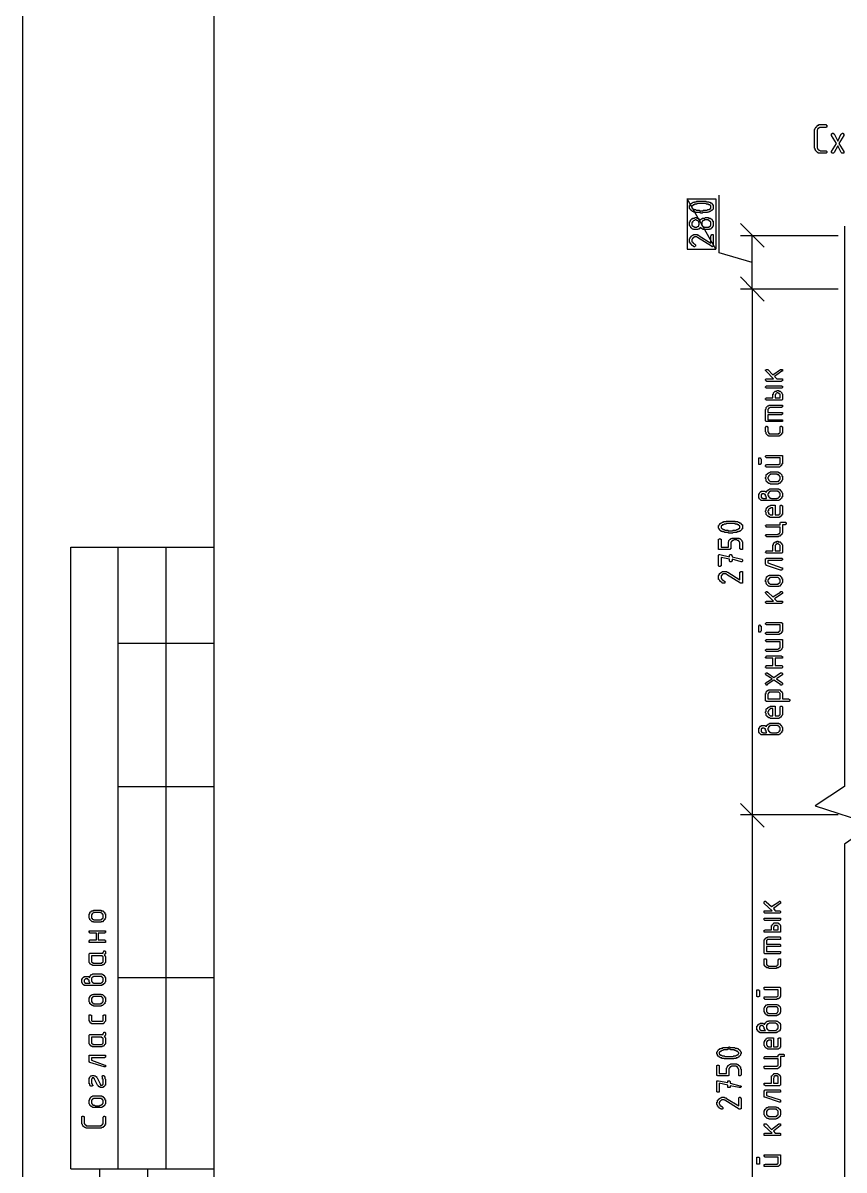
# Model space of a CAD drawing. Header units: millimetres. Extents: x 1 to 1188, y 1 to 840.
# Drawn here: x 0.8 to 86.7, y 90.6 to 210.5 of the extents above; entities that cross this region are included whole.
import ezdxf

# ---------------------------------------------------------------- set-up
doc = ezdxf.new("R2010")
doc.units = ezdxf.units.MM
doc.layers.add('GEOMETRY', color=7, linetype='Continuous')

msp = doc.modelspace()

# ---------------------------------------------------------------- linework, layer by layer
at = {"layer": 'GEOMETRY'}
for points in [[(1188.16, 0.71), (0.83, 0.71), (0.83, 840.05)], [(77.1, 185.49), (73.67, 186.51), (73.67, 192.54)], [(78.37, 187.08), (75.89, 189.55)], [(86.75, 189.3), (86.75, 130.69), (83.7, 128.66), (89.73, 126.69), (86.75, 124.66), (86.75, 66.05)], [(86.11, 188.28), (75.89, 188.28)], [(77.1, 182.7), (77.1, 188.28)], [(78.37, 181.43), (75.89, 183.97)], [(75.89, 183.97), (78.37, 181.43)], [(86.11, 182.7), (75.89, 182.7)], [(86.11, 182.7), (75.89, 182.7)], [(77.1, 182.7), (77.1, 127.71)], [(5.85, 90.68), (5.85, 155.71)], [(5.85, 90.68), (20.83, 90.68), (20.83, 155.71)], [(5.85, 155.71), (20.83, 155.71)], [(10.8, 90.68), (10.8, 155.71)], [(15.82, 90.68), (15.82, 155.71)], [(10.8, 145.68), (20.83, 145.68)], [(10.8, 130.69), (20.83, 130.69)], [(75.89, 128.91), (78.37, 126.44)], [(78.37, 126.44), (75.89, 128.91)], [(86.11, 127.71), (75.89, 127.71)], [(86.11, 127.71), (75.89, 127.71)], [(77.1, 127.71), (77.1, 72.65)], [(10.8, 110.69), (20.83, 110.69)], [(8.83, 90.68), (20.83, 90.68)], [(8.83, 90.68), (8.83, 5.66), (20.83, 5.66)], [(13.85, 90.68), (13.85, 5.66)]]:
    msp.add_lwpolyline(points, dxfattribs=at)
for points in [[(1184.79, 5.66), (20.83, 5.66), (20.83, 836.68), (1184.79, 836.68)], [(84.78, 199.91), (84.84, 199.91), (84.84, 199.84), (84.91, 199.84), (84.91, 199.65), (84.84, 199.65), (84.84, 199.59), (84.14, 199.59), (84.08, 199.52), (84.02, 199.52), (84.02, 199.46), (83.95, 199.46), (83.95, 199.4), (83.89, 199.33), (83.89, 197.49), (83.95, 197.43), (83.95, 197.37), (84.08, 197.24), (84.14, 197.24), (84.21, 197.18), (84.84, 197.18), (84.91, 197.11), (84.91, 196.98), (84.84, 196.92), (84.02, 196.92), (84.02, 196.98), (83.95, 196.98), (83.83, 197.11), (83.76, 197.18), (83.76, 197.24), (83.7, 197.24), (83.7, 197.37), (83.64, 197.43), (83.64, 199.4), (83.7, 199.46), (83.7, 199.52), (83.76, 199.59), (83.76, 199.65), (83.83, 199.65), (83.83, 199.71), (83.89, 199.71), (83.89, 199.78), (83.95, 199.78), (83.95, 199.84), (84.08, 199.84), (84.08, 199.91)], [(86.18, 197.94), (86.68, 197.11), (86.68, 196.92), (86.49, 196.92), (86.43, 196.98), (86.05, 197.68), (85.67, 196.98), (85.61, 196.92), (85.48, 196.92), (85.41, 196.98), (85.41, 197.11), (85.92, 197.94), (85.41, 198.76), (85.41, 198.95), (85.48, 198.95), (85.48, 199.02), (85.61, 199.02), (85.61, 198.95), (85.67, 198.95), (86.05, 198.19), (86.43, 198.95), (86.49, 198.95), (86.56, 199.02), (86.62, 199.02), (86.62, 198.95), (86.68, 198.95), (86.68, 198.76)], [(70.3, 186.89), (73.29, 186.89), (70.3, 192.16)], [(73.29, 186.89), (70.3, 192.16), (73.29, 192.16)], [(71.83, 191.9), (72.27, 191.9), (72.33, 191.84), (72.52, 191.84), (72.59, 191.78), (72.71, 191.78), (72.71, 191.71), (72.84, 191.71), (72.84, 191.65), (72.91, 191.65), (72.91, 191.59), (72.97, 191.59), (72.97, 191.52), (73.03, 191.52), (73.03, 191.08), (72.91, 190.95), (72.84, 190.95), (72.84, 190.89), (72.78, 190.89), (72.71, 190.83), (72.65, 190.83), (72.59, 190.76), (72.46, 190.76), (72.4, 190.7), (71.95, 190.7), (71.89, 190.63), (71.7, 190.63), (71.7, 190.7), (71.19, 190.7), (71.19, 190.76), (71, 190.76), (70.94, 190.83), (70.87, 190.83), (70.81, 190.89), (70.75, 190.89), (70.75, 190.95), (70.68, 190.95), (70.68, 191.02), (70.62, 191.02), (70.62, 191.08), (70.56, 191.14), (70.56, 191.46), (70.62, 191.46), (70.62, 191.59), (70.68, 191.59), (70.68, 191.65), (70.75, 191.65), (70.81, 191.71), (70.87, 191.71), (70.94, 191.78), (71.06, 191.78), (71.06, 191.84), (71.25, 191.84), (71.32, 191.9)], [(71.83, 191.65), (71.32, 191.65), (71.32, 191.59), (71.06, 191.59), (71.06, 191.52), (70.94, 191.52), (70.94, 191.46), (70.87, 191.46), (70.87, 191.4), (70.81, 191.4), (70.81, 191.21), (70.94, 191.08), (71, 191.08), (71.06, 191.02), (71.19, 191.02), (71.25, 190.95), (71.57, 190.95), (71.63, 190.89), (71.95, 190.89), (72.02, 190.95), (72.4, 190.95), (72.46, 191.02), (72.59, 191.02), (72.59, 191.08), (72.71, 191.08), (72.71, 191.14), (72.78, 191.14), (72.78, 191.4), (72.65, 191.52), (72.52, 191.52), (72.52, 191.59), (72.33, 191.59), (72.27, 191.65)], [(73.03, 189.55), (73.03, 189.3), (72.97, 189.24), (72.97, 189.17), (72.91, 189.17), (72.91, 189.11), (72.84, 189.11), (72.84, 189.05), (72.78, 189.05), (72.78, 188.98), (72.65, 188.98), (72.65, 188.92), (71.95, 188.92), (71.95, 188.98), (71.89, 188.98), (71.83, 189.05), (71.76, 189.05), (71.76, 189.11), (71.7, 189.11), (71.7, 189.17), (71.51, 188.98), (71.44, 188.98), (71.38, 188.92), (71, 188.92), (70.94, 188.98), (70.87, 188.98), (70.81, 189.05), (70.75, 189.05), (70.75, 189.11), (70.68, 189.11), (70.68, 189.17), (70.62, 189.24), (70.62, 189.3), (70.56, 189.36), (70.56, 189.74), (70.62, 189.74), (70.62, 189.87), (70.68, 189.87), (70.68, 189.94), (70.75, 190), (70.81, 190.06), (70.87, 190.06), (70.87, 190.13), (71.06, 190.13), (71.13, 190.19), (71.25, 190.19), (71.32, 190.13), (71.44, 190.13), (71.51, 190.06), (71.57, 190.06), (71.57, 190), (71.63, 190), (71.63, 189.94), (71.7, 189.94), (71.76, 190), (71.83, 190.06), (71.89, 190.06), (71.89, 190.13), (72.14, 190.13), (72.21, 190.19), (72.52, 190.19), (72.52, 190.13), (72.71, 190.13), (72.78, 190.06), (72.84, 190.06), (72.84, 190), (72.97, 189.87), (72.97, 189.81), (73.03, 189.81)], [(71.57, 189.55), (71.57, 189.68), (71.51, 189.68), (71.51, 189.74), (71.38, 189.87), (71.32, 189.87), (71.25, 189.94), (71.13, 189.94), (71.06, 189.87), (71, 189.87), (70.94, 189.81), (70.87, 189.74), (70.87, 189.68), (70.81, 189.68), (70.81, 189.36), (70.87, 189.36), (70.87, 189.3), (70.94, 189.3), (70.94, 189.24), (71, 189.24), (71.06, 189.17), (71.32, 189.17), (71.38, 189.24), (71.44, 189.24), (71.44, 189.3), (71.51, 189.3), (71.51, 189.43), (71.57, 189.43)], [(72.78, 189.55), (72.78, 189.74), (72.71, 189.74), (72.71, 189.81), (72.65, 189.81), (72.65, 189.87), (72.52, 189.87), (72.52, 189.94), (72.08, 189.94), (72.08, 189.87), (71.95, 189.87), (71.95, 189.81), (71.89, 189.81), (71.89, 189.74), (71.83, 189.68), (71.83, 189.36), (71.95, 189.24), (72.02, 189.24), (72.02, 189.17), (72.59, 189.17), (72.59, 189.24), (72.65, 189.24), (72.78, 189.36)], [(70.56, 187.78), (70.56, 187.97), (70.62, 188.03), (70.62, 188.09), (70.68, 188.16), (70.68, 188.22), (70.75, 188.22), (70.75, 188.28), (70.81, 188.28), (70.87, 188.35), (70.94, 188.35), (71, 188.41), (71.38, 188.41), (71.38, 188.35), (71.51, 188.35), (71.57, 188.28), (72.78, 187.52), (72.78, 188.28), (72.84, 188.35), (72.84, 188.41), (73.03, 188.41), (73.03, 187.21), (72.97, 187.21), (72.97, 187.14), (72.91, 187.14), (72.84, 187.21), (71.38, 188.09), (71.32, 188.16), (71.06, 188.16), (71, 188.09), (70.94, 188.09), (70.94, 188.03), (70.87, 188.03), (70.87, 187.97), (70.81, 187.9), (70.81, 187.65), (70.87, 187.65), (70.87, 187.59), (70.94, 187.59), (70.94, 187.52), (71, 187.46), (71.06, 187.4), (71.13, 187.4), (71.19, 187.33), (71.19, 187.21), (71.13, 187.21), (71.06, 187.14), (71, 187.14), (71, 187.21), (70.94, 187.21), (70.87, 187.27), (70.81, 187.27), (70.81, 187.33), (70.75, 187.33), (70.75, 187.4), (70.68, 187.4), (70.68, 187.46), (70.62, 187.46), (70.62, 187.59), (70.56, 187.59)], [(79.32, 173.3), (78.56, 174.12), (78.49, 174.19), (78.49, 174.25), (78.56, 174.25), (78.56, 174.31), (78.75, 174.31), (79.26, 173.74), (80.08, 174.31), (80.27, 174.31), (80.27, 174.12), (80.21, 174.12), (79.45, 173.55), (79.7, 173.3), (80.27, 173.3), (80.27, 173.11), (80.21, 173.11), (80.14, 173.04), (78.62, 173.04), (78.62, 173.11), (78.56, 173.11), (78.49, 173.17), (78.49, 173.23), (78.56, 173.3)], [(78.62, 172.35), (78.56, 172.35), (78.56, 172.41), (78.49, 172.41), (78.49, 172.47), (78.56, 172.54), (78.62, 172.6), (80.21, 172.6), (80.21, 172.54), (80.27, 172.54), (80.27, 172.41), (80.21, 172.35)], [(79.76, 172.09), (79.89, 172.09), (79.89, 172.03), (80.02, 172.03), (80.21, 171.84), (80.21, 171.78), (80.27, 171.71), (80.27, 171.14), (80.21, 171.08), (78.56, 171.08), (78.56, 171.14), (78.49, 171.14), (78.49, 171.27), (78.56, 171.27), (78.56, 171.33), (79.26, 171.33), (79.26, 171.71), (79.32, 171.71), (79.32, 171.84), (79.38, 171.84), (79.38, 171.9), (79.51, 172.03), (79.64, 172.03), (79.7, 172.09)], [(79.76, 171.84), (79.7, 171.84), (79.64, 171.78), (79.57, 171.78), (79.57, 171.71), (79.51, 171.65), (79.51, 171.33), (80.02, 171.33), (80.02, 171.71), (79.95, 171.71), (79.95, 171.78), (79.89, 171.78), (79.83, 171.84)], [(78.49, 168.92), (78.49, 170.12), (78.56, 170.19), (78.56, 170.31), (78.75, 170.5), (78.81, 170.5), (78.87, 170.57), (80.27, 170.57), (80.27, 170.38), (80.21, 170.38), (80.21, 170.31), (78.94, 170.31), (78.87, 170.25), (78.81, 170.25), (78.81, 170.19), (78.75, 170.12), (78.75, 169.81), (80.27, 169.81), (80.27, 169.62), (80.21, 169.62), (80.21, 169.55), (78.75, 169.55), (78.75, 169.04), (80.27, 169.04), (80.27, 168.85), (78.56, 168.85)], [(79, 167.58), (79.89, 167.58), (79.89, 167.65), (79.95, 167.65), (80.02, 167.71), (80.02, 168.28), (80.08, 168.28), (80.08, 168.35), (80.21, 168.35), (80.21, 168.28), (80.27, 168.28), (80.27, 167.65), (80.21, 167.65), (80.21, 167.52), (80.14, 167.52), (80.14, 167.46), (80.08, 167.46), (80.08, 167.39), (79.95, 167.39), (79.95, 167.33), (78.81, 167.33), (78.81, 167.39), (78.75, 167.39), (78.62, 167.52), (78.62, 167.58), (78.56, 167.58), (78.56, 167.71), (78.49, 167.77), (78.49, 168.22), (78.62, 168.35), (78.68, 168.35), (78.68, 168.28), (78.75, 168.28), (78.75, 167.77), (78.81, 167.77), (78.81, 167.65), (78.87, 167.65), (78.87, 167.58)], [(78.05, 164.92), (78.05, 164.47), (77.98, 164.41), (77.98, 164.34), (77.79, 164.34), (77.79, 165.04), (77.98, 165.04), (77.98, 164.98)], [(78.62, 165.3), (80.27, 165.3), (80.27, 164.41), (80.21, 164.41), (80.21, 164.28), (80.14, 164.28), (80.14, 164.22), (80.08, 164.22), (80.08, 164.15), (80.02, 164.15), (79.95, 164.09), (78.56, 164.09), (78.56, 164.15), (78.49, 164.15), (78.49, 164.22), (78.62, 164.34), (79.89, 164.34), (80.02, 164.47), (80.02, 165.04), (78.62, 165.04), (78.49, 165.17), (78.49, 165.23), (78.56, 165.3)], [(79.64, 162.31), (79, 162.31), (78.94, 162.38), (78.81, 162.38), (78.81, 162.44), (78.75, 162.44), (78.75, 162.5), (78.68, 162.5), (78.62, 162.57), (78.62, 162.63), (78.56, 162.63), (78.56, 162.82), (78.49, 162.88), (78.49, 163.01), (78.56, 163.08), (78.56, 163.27), (78.62, 163.27), (78.62, 163.33), (78.68, 163.33), (78.68, 163.39), (78.75, 163.39), (78.75, 163.46), (78.81, 163.46), (78.87, 163.52), (78.94, 163.52), (79, 163.58), (79.83, 163.58), (79.83, 163.52), (79.95, 163.52), (79.95, 163.46), (80.02, 163.46), (80.21, 163.27), (80.21, 163.14), (80.27, 163.14), (80.27, 162.76), (80.21, 162.69), (80.21, 162.63), (80.14, 162.57), (80.14, 162.5), (80.08, 162.5), (79.95, 162.38), (79.83, 162.38), (79.83, 162.31)], [(79.64, 163.33), (79, 163.33), (79, 163.27), (78.94, 163.27), (78.87, 163.2), (78.81, 163.14), (78.81, 163.08), (78.75, 163.01), (78.75, 162.88), (78.81, 162.82), (78.81, 162.76), (78.87, 162.69), (78.94, 162.63), (79, 162.63), (79, 162.57), (79.76, 162.57), (79.83, 162.63), (79.89, 162.63), (79.89, 162.69), (79.95, 162.69), (79.95, 162.76), (80.02, 162.82), (80.02, 163.08), (79.95, 163.14), (79.95, 163.2), (79.89, 163.2), (79.89, 163.27), (79.76, 163.27), (79.76, 163.33)], [(78.56, 161.42), (78.56, 161.49), (78.62, 161.49), (78.62, 161.55), (78.75, 161.68), (78.81, 161.68), (78.81, 161.74), (78.87, 161.74), (78.94, 161.81), (79.89, 161.81), (79.89, 161.74), (80.02, 161.74), (80.02, 161.68), (80.08, 161.68), (80.08, 161.61), (80.14, 161.61), (80.14, 161.55), (80.21, 161.49), (80.21, 161.42), (80.27, 161.36), (80.27, 160.98), (80.21, 160.98), (80.21, 160.85), (80.14, 160.85), (80.14, 160.79), (80.08, 160.73), (80.02, 160.73), (80.02, 160.66), (79.95, 160.66), (79.89, 160.6), (78.05, 160.6), (77.98, 160.66), (77.92, 160.73), (77.86, 160.73), (77.86, 160.79), (77.79, 160.85), (77.79, 161.3), (77.86, 161.3), (77.86, 161.36), (77.92, 161.42), (77.98, 161.49), (78.05, 161.49), (78.05, 161.55), (78.43, 161.55), (78.49, 161.49), (78.56, 161.49)], [(78.62, 160.79), (78.62, 160.92), (78.56, 160.92), (78.56, 161.04), (78.49, 161.04), (78.49, 161.23), (78.43, 161.23), (78.37, 161.3), (78.11, 161.3), (78.11, 161.23), (78.05, 161.23), (78.05, 160.92), (78.11, 160.92), (78.11, 160.85), (78.24, 160.85), (78.24, 160.79)], [(79.64, 161.55), (78.94, 161.55), (78.94, 161.49), (78.87, 161.49), (78.87, 161.42), (78.81, 161.42), (78.81, 161.3), (78.75, 161.3), (78.75, 161.11), (78.81, 161.11), (78.81, 160.98), (78.87, 160.98), (78.87, 160.92), (78.94, 160.92), (78.94, 160.85), (79.06, 160.85), (79.13, 160.79), (79.7, 160.79), (79.7, 160.85), (79.83, 160.85), (79.95, 160.98), (79.95, 161.04), (80.02, 161.04), (80.02, 161.36), (79.95, 161.36), (79.95, 161.42), (79.89, 161.49), (79.83, 161.49), (79.83, 161.55)], [(79.51, 159.08), (79.89, 159.08), (79.89, 159.14), (79.95, 159.14), (79.95, 159.2), (80.02, 159.2), (80.02, 160.03), (80.08, 160.03), (80.08, 160.09), (80.21, 160.09), (80.21, 160.03), (80.27, 160.03), (80.27, 159.14), (80.21, 159.14), (80.21, 159.01), (80.14, 159.01), (80.14, 158.95), (80.08, 158.95), (80.08, 158.88), (79.95, 158.88), (79.95, 158.82), (78.94, 158.82), (78.94, 158.88), (78.81, 158.88), (78.81, 158.95), (78.75, 158.95), (78.68, 159.01), (78.62, 159.08), (78.62, 159.14), (78.56, 159.14), (78.56, 159.33), (78.49, 159.39), (78.49, 159.52), (78.56, 159.58), (78.56, 159.71), (78.62, 159.77), (78.62, 159.84), (78.68, 159.84), (78.68, 159.9), (78.75, 159.9), (78.75, 159.96), (78.81, 159.96), (78.87, 160.03), (79, 160.03), (79.06, 160.09), (79.51, 160.09)], [(78.75, 159.46), (78.75, 159.39), (78.81, 159.33), (78.81, 159.2), (78.87, 159.2), (78.94, 159.14), (79, 159.14), (79, 159.08), (79.26, 159.08), (79.26, 159.84), (79.06, 159.84), (79, 159.77), (78.94, 159.77), (78.87, 159.71), (78.81, 159.65), (78.81, 159.52), (78.75, 159.52)], [(74.87, 158.44), (75.32, 158.44), (75.32, 158.38), (75.57, 158.38), (75.64, 158.31), (75.76, 158.31), (75.76, 158.25), (75.89, 158.25), (75.89, 158.19), (75.95, 158.19), (75.95, 158.12), (76.02, 158.12), (76.02, 158.06), (76.08, 158.06), (76.08, 157.61), (76.02, 157.61), (76.02, 157.55), (75.95, 157.49), (75.89, 157.42), (75.83, 157.42), (75.83, 157.36), (75.7, 157.36), (75.64, 157.3), (75.51, 157.3), (75.51, 157.23), (75.13, 157.23), (75.06, 157.17), (74.62, 157.17), (74.62, 157.23), (74.24, 157.23), (74.18, 157.3), (74.05, 157.3), (73.98, 157.36), (73.86, 157.36), (73.86, 157.42), (73.79, 157.42), (73.73, 157.49), (73.73, 157.55), (73.67, 157.55), (73.67, 157.61), (73.6, 157.68), (73.6, 157.99), (73.67, 157.99), (73.67, 158.06), (73.73, 158.12), (73.73, 158.19), (73.79, 158.19), (73.86, 158.25), (73.92, 158.25), (73.98, 158.31), (74.11, 158.31), (74.11, 158.38), (74.37, 158.38), (74.37, 158.44)], [(74.87, 158.19), (74.43, 158.19), (74.37, 158.12), (74.18, 158.12), (74.11, 158.06), (73.98, 158.06), (73.98, 157.99), (73.92, 157.99), (73.92, 157.93), (73.86, 157.93), (73.86, 157.74), (73.98, 157.61), (74.05, 157.61), (74.05, 157.55), (74.18, 157.55), (74.24, 157.49), (74.56, 157.49), (74.62, 157.42), (75.06, 157.42), (75.13, 157.49), (75.44, 157.49), (75.51, 157.55), (75.64, 157.55), (75.64, 157.61), (75.76, 157.61), (75.76, 157.68), (75.83, 157.68), (75.83, 157.93), (75.76, 157.99), (75.7, 157.99), (75.7, 158.06), (75.57, 158.06), (75.57, 158.12), (75.32, 158.12), (75.32, 158.19)], [(80.02, 158.19), (80.02, 158.25), (80.08, 158.31), (80.59, 158.31), (80.65, 158.25), (80.65, 158.12), (80.59, 158.12), (80.59, 158.06), (80.27, 158.06), (80.27, 157.17), (80.21, 157.11), (80.21, 157.04), (80.08, 156.92), (80.02, 156.92), (80.02, 156.85), (79.89, 156.85), (79.83, 156.79), (78.62, 156.79), (78.62, 156.85), (78.56, 156.85), (78.49, 156.92), (78.49, 156.98), (78.56, 157.04), (79.83, 157.04), (79.83, 157.11), (79.95, 157.11), (79.95, 157.17), (80.02, 157.23), (80.02, 157.8), (78.56, 157.8), (78.56, 157.87), (78.49, 157.93), (78.49, 157.99), (78.56, 157.99), (78.56, 158.06), (80.02, 158.06)], [(74.75, 155.46), (73.6, 155.46), (73.6, 156.53), (73.67, 156.53), (73.73, 156.6), (73.79, 156.53), (73.86, 156.53), (73.86, 155.71), (74.62, 155.71), (74.62, 156.28), (74.68, 156.34), (74.68, 156.41), (74.81, 156.53), (74.87, 156.53), (74.87, 156.6), (74.94, 156.6), (75, 156.66), (75.76, 156.66), (75.76, 156.6), (75.83, 156.6), (76.02, 156.41), (76.02, 156.34), (76.08, 156.28), (76.08, 155.46), (75.89, 155.46), (75.89, 155.52), (75.83, 155.52), (75.83, 156.22), (75.76, 156.28), (75.76, 156.34), (75.7, 156.34), (75.7, 156.41), (75.57, 156.41), (75.51, 156.47), (75.19, 156.47), (75.13, 156.41), (75, 156.41), (75, 156.34), (74.94, 156.34), (74.94, 156.28), (74.87, 156.22), (74.87, 155.52), (74.81, 155.52), (74.81, 155.46)], [(79.76, 156.34), (79.83, 156.34), (79.83, 156.28), (80.02, 156.28), (80.08, 156.22), (80.08, 156.15), (80.14, 156.15), (80.14, 156.09), (80.21, 156.09), (80.21, 156.03), (80.27, 155.96), (80.27, 155.14), (80.21, 155.07), (78.56, 155.07), (78.56, 155.14), (78.49, 155.14), (78.49, 155.2), (78.56, 155.26), (78.56, 155.33), (79.26, 155.33), (79.26, 155.96), (79.32, 155.96), (79.32, 156.09), (79.38, 156.09), (79.38, 156.15), (79.45, 156.15), (79.45, 156.22), (79.51, 156.22), (79.51, 156.28), (79.7, 156.28), (79.7, 156.34)], [(79.76, 156.09), (79.7, 156.09), (79.7, 156.03), (79.57, 156.03), (79.57, 155.96), (79.51, 155.9), (79.51, 155.33), (80.02, 155.33), (80.02, 155.9), (79.89, 156.03), (79.83, 156.03), (79.83, 156.09)], [(75, 154.44), (75, 154.25), (74.94, 154.25), (74.94, 154.18), (74.81, 154.18), (74.75, 154.25), (74.75, 154.44), (73.86, 154.63), (73.86, 153.74), (73.79, 153.74), (73.79, 153.68), (73.67, 153.68), (73.6, 153.74), (73.6, 154.88), (73.67, 154.95), (73.73, 154.95), (74.75, 154.69), (74.75, 154.88), (74.81, 154.95), (74.94, 154.95), (74.94, 154.88), (75, 154.82), (75, 154.69), (76.02, 154.44), (76.08, 154.38), (76.08, 154.25), (76.02, 154.18), (75.95, 154.18)], [(78.49, 153.93), (78.49, 154.5), (78.56, 154.5), (78.56, 154.57), (80.21, 154.57), (80.27, 154.5), (80.27, 154.38), (80.21, 154.38), (80.21, 154.31), (78.75, 154.31), (78.75, 154.06), (80.21, 153.55), (80.27, 153.55), (80.27, 153.36), (80.21, 153.36), (80.21, 153.3), (80.08, 153.3), (78.62, 153.8), (78.56, 153.8), (78.56, 153.87)], [(73.6, 152.53), (73.6, 152.73), (73.67, 152.79), (73.67, 152.92), (73.73, 152.92), (73.73, 152.98), (73.79, 152.98), (73.79, 153.04), (73.86, 153.04), (73.86, 153.11), (73.92, 153.11), (73.98, 153.17), (74.43, 153.17), (74.49, 153.11), (74.56, 153.11), (75.83, 152.28), (75.83, 153.11), (75.89, 153.11), (75.89, 153.17), (76.08, 153.17), (76.08, 151.96), (75.89, 151.96), (74.43, 152.85), (74.37, 152.92), (74.05, 152.92), (73.92, 152.79), (73.92, 152.73), (73.86, 152.73), (73.86, 152.47), (73.92, 152.41), (73.92, 152.34), (73.98, 152.28), (74.05, 152.28), (74.05, 152.22), (74.11, 152.22), (74.18, 152.15), (74.24, 152.15), (74.24, 151.96), (73.98, 151.96), (73.98, 152.03), (73.92, 152.03), (73.86, 152.09), (73.79, 152.09), (73.79, 152.15), (73.73, 152.15), (73.73, 152.22), (73.67, 152.28), (73.67, 152.34), (73.6, 152.34)], [(79.64, 151.58), (78.94, 151.58), (78.87, 151.64), (78.81, 151.64), (78.62, 151.84), (78.62, 151.9), (78.56, 151.9), (78.56, 152.09), (78.49, 152.09), (78.49, 152.28), (78.56, 152.28), (78.56, 152.47), (78.62, 152.53), (78.62, 152.6), (78.68, 152.6), (78.68, 152.66), (78.75, 152.66), (78.81, 152.73), (78.87, 152.73), (78.87, 152.79), (79.89, 152.79), (79.95, 152.73), (80.02, 152.73), (80.02, 152.66), (80.08, 152.66), (80.14, 152.6), (80.14, 152.53), (80.21, 152.53), (80.21, 152.41), (80.27, 152.41), (80.27, 152.03), (80.21, 151.96), (80.21, 151.9), (80.14, 151.84), (80.14, 151.77), (80.08, 151.77), (80.08, 151.71), (80.02, 151.71), (80.02, 151.64), (79.89, 151.64), (79.89, 151.58)], [(79.64, 152.53), (78.94, 152.53), (78.94, 152.47), (78.87, 152.47), (78.87, 152.41), (78.81, 152.41), (78.81, 152.28), (78.75, 152.28), (78.75, 152.09), (78.81, 152.09), (78.81, 151.96), (78.87, 151.96), (78.87, 151.9), (78.94, 151.9), (79, 151.84), (79.83, 151.84), (79.83, 151.9), (79.89, 151.9), (79.95, 151.96), (79.95, 152.03), (80.02, 152.03), (80.02, 152.34), (79.95, 152.34), (79.95, 152.41), (79.83, 152.53)], [(79.32, 150.06), (78.56, 150.82), (78.56, 150.88), (78.49, 150.95), (78.49, 151.01), (78.56, 151.01), (78.56, 151.07), (78.68, 151.07), (78.68, 151.01), (78.75, 151.01), (79.26, 150.5), (80.08, 151.01), (80.08, 151.07), (80.21, 151.07), (80.27, 151.01), (80.27, 150.88), (80.21, 150.82), (79.45, 150.31), (79.7, 150.06), (80.27, 150.06), (80.27, 149.87), (80.21, 149.87), (80.21, 149.8), (78.56, 149.8), (78.56, 149.87), (78.49, 149.93), (78.49, 149.99), (78.56, 149.99), (78.56, 150.06)], [(78.05, 147.45), (78.05, 146.95), (77.98, 146.88), (77.98, 146.82), (77.79, 146.82), (77.79, 147.52), (77.86, 147.52), (77.86, 147.58), (77.92, 147.58), (77.98, 147.52), (77.98, 147.45)], [(78.62, 147.83), (80.21, 147.83), (80.21, 147.77), (80.27, 147.77), (80.27, 146.88), (80.21, 146.88), (80.21, 146.76), (80.14, 146.76), (80.14, 146.69), (80.08, 146.69), (80.08, 146.63), (79.95, 146.63), (79.95, 146.57), (78.56, 146.57), (78.56, 146.63), (78.49, 146.63), (78.49, 146.76), (78.56, 146.76), (78.56, 146.82), (79.89, 146.82), (79.89, 146.88), (79.95, 146.88), (79.95, 146.95), (80.02, 146.95), (80.02, 147.58), (78.56, 147.58), (78.56, 147.64), (78.49, 147.64), (78.49, 147.71)], [(78.62, 146.06), (80.27, 146.06), (80.27, 145.17), (80.21, 145.1), (80.21, 145.04), (80.08, 144.91), (80.02, 144.91), (80.02, 144.85), (79.89, 144.85), (79.83, 144.79), (78.62, 144.79), (78.49, 144.91), (78.49, 144.98), (78.56, 144.98), (78.56, 145.04), (79.83, 145.04), (79.89, 145.1), (79.95, 145.1), (79.95, 145.17), (80.02, 145.17), (80.02, 145.8), (78.56, 145.8), (78.56, 145.87), (78.49, 145.93), (78.49, 145.99), (78.56, 145.99), (78.56, 146.06)], [(79.51, 143.33), (80.21, 143.33), (80.27, 143.26), (80.27, 143.14), (80.21, 143.07), (78.56, 143.07), (78.56, 143.14), (78.49, 143.14), (78.49, 143.2), (78.56, 143.26), (78.56, 143.33), (79.26, 143.33), (79.26, 144.09), (78.56, 144.09), (78.49, 144.15), (78.49, 144.22), (78.56, 144.28), (78.62, 144.28), (78.62, 144.34), (80.14, 144.34), (80.21, 144.28), (80.27, 144.28), (80.27, 144.09), (79.51, 144.09)], [(79.38, 142.06), (80.08, 142.56), (80.21, 142.56), (80.27, 142.5), (80.27, 142.37), (80.21, 142.31), (79.64, 141.93), (80.21, 141.55), (80.27, 141.48), (80.27, 141.36), (80.21, 141.36), (80.21, 141.29), (80.08, 141.29), (80.08, 141.36), (79.38, 141.8), (78.68, 141.36), (78.68, 141.29), (78.56, 141.29), (78.56, 141.36), (78.49, 141.42), (78.49, 141.48), (78.56, 141.48), (78.56, 141.55), (79.19, 141.93), (78.56, 142.31), (78.56, 142.37), (78.49, 142.44), (78.49, 142.5), (78.56, 142.5), (78.56, 142.56), (78.68, 142.56)], [(78.62, 139.58), (78.56, 139.58), (78.56, 139.64), (78.49, 139.64), (78.49, 140.41), (78.56, 140.41), (78.56, 140.53), (78.62, 140.6), (78.62, 140.66), (78.68, 140.66), (78.68, 140.72), (78.81, 140.72), (78.81, 140.79), (80.02, 140.79), (80.02, 140.72), (80.08, 140.72), (80.08, 140.66), (80.14, 140.66), (80.14, 140.6), (80.21, 140.6), (80.21, 140.53), (80.27, 140.47), (80.27, 139.83), (80.91, 139.83), (80.97, 139.77), (81.03, 139.77), (81.03, 139.64), (80.97, 139.58)], [(78.75, 139.83), (80.02, 139.83), (80.02, 140.41), (79.89, 140.53), (78.87, 140.53), (78.87, 140.47), (78.81, 140.47), (78.81, 140.41), (78.75, 140.34)], [(79.51, 138.06), (79.89, 138.06), (79.89, 138.12), (79.95, 138.12), (79.95, 138.18), (80.02, 138.18), (80.02, 139.01), (80.08, 139.01), (80.08, 139.07), (80.21, 139.07), (80.27, 139.01), (80.27, 138.18), (80.21, 138.12), (80.21, 138.06), (80.14, 137.99), (80.14, 137.93), (80.08, 137.93), (80.02, 137.87), (79.95, 137.87), (79.89, 137.8), (79, 137.8), (78.94, 137.87), (78.81, 137.87), (78.81, 137.93), (78.75, 137.93), (78.75, 137.99), (78.68, 137.99), (78.62, 138.06), (78.62, 138.12), (78.56, 138.12), (78.56, 138.31), (78.49, 138.37), (78.49, 138.5), (78.56, 138.56), (78.56, 138.75), (78.62, 138.75), (78.62, 138.82), (78.68, 138.82), (78.68, 138.88), (78.75, 138.88), (78.75, 138.94), (78.81, 138.94), (78.87, 139.01), (78.94, 139.01), (79, 139.07), (79.51, 139.07)], [(78.75, 138.44), (78.75, 138.37), (78.81, 138.31), (78.81, 138.25), (78.87, 138.18), (78.94, 138.12), (79, 138.12), (79, 138.06), (79.26, 138.06), (79.26, 138.82), (79, 138.82), (79, 138.75), (78.94, 138.75), (78.87, 138.69), (78.81, 138.63), (78.81, 138.56), (78.75, 138.5)], [(78.56, 136.91), (78.56, 136.98), (78.62, 136.98), (78.62, 137.04), (78.75, 137.17), (78.81, 137.17), (78.81, 137.23), (78.87, 137.23), (78.94, 137.29), (79.89, 137.29), (79.89, 137.23), (80.02, 137.23), (80.02, 137.17), (80.08, 137.17), (80.08, 137.1), (80.14, 137.1), (80.14, 137.04), (80.21, 136.98), (80.21, 136.91), (80.27, 136.85), (80.27, 136.47), (80.21, 136.47), (80.21, 136.34), (80.14, 136.34), (80.14, 136.28), (80.08, 136.21), (80.02, 136.21), (80.02, 136.15), (79.95, 136.15), (79.89, 136.09), (78.05, 136.09), (77.92, 136.21), (77.86, 136.21), (77.86, 136.28), (77.79, 136.34), (77.79, 136.79), (77.86, 136.79), (77.86, 136.85), (77.98, 136.98), (78.05, 136.98), (78.05, 137.04), (78.43, 137.04), (78.49, 136.98), (78.56, 136.98)], [(78.62, 136.28), (78.62, 136.41), (78.56, 136.41), (78.56, 136.53), (78.49, 136.53), (78.49, 136.72), (78.43, 136.72), (78.37, 136.79), (78.11, 136.79), (78.11, 136.72), (78.05, 136.72), (78.05, 136.41), (78.11, 136.41), (78.11, 136.34), (78.24, 136.34), (78.24, 136.28)], [(79.64, 137.04), (78.94, 137.04), (78.94, 136.98), (78.87, 136.98), (78.87, 136.91), (78.81, 136.91), (78.81, 136.79), (78.75, 136.79), (78.75, 136.6), (78.81, 136.6), (78.81, 136.47), (78.87, 136.47), (78.87, 136.41), (78.94, 136.41), (78.94, 136.34), (79.06, 136.34), (79.13, 136.28), (79.7, 136.28), (79.7, 136.34), (79.83, 136.34), (79.95, 136.47), (79.95, 136.53), (80.02, 136.53), (80.02, 136.85), (79.95, 136.85), (79.95, 136.91), (79.89, 136.98), (79.83, 136.98), (79.83, 137.04)], [(8.83, 116.47), (8.2, 116.47), (8.2, 116.53), (8.07, 116.53), (7.88, 116.72), (7.82, 116.72), (7.82, 116.85), (7.75, 116.91), (7.75, 117.36), (7.82, 117.36), (7.82, 117.48), (7.88, 117.48), (7.88, 117.55), (7.94, 117.55), (7.94, 117.61), (8.01, 117.61), (8.01, 117.67), (8.2, 117.67), (8.2, 117.74), (9.02, 117.74), (9.02, 117.67), (9.21, 117.67), (9.21, 117.61), (9.28, 117.55), (9.34, 117.55), (9.34, 117.48), (9.41, 117.48), (9.41, 117.36), (9.47, 117.36), (9.47, 116.91), (9.41, 116.85), (9.41, 116.72), (9.34, 116.72), (9.15, 116.53), (9.02, 116.53), (9.02, 116.47)], [(79.19, 117.67), (78.37, 118.43), (78.37, 118.63), (78.43, 118.69), (78.49, 118.69), (78.56, 118.63), (79.13, 118.12), (79.89, 118.63), (79.95, 118.69), (80.02, 118.69), (80.08, 118.63), (80.08, 118.43), (80.02, 118.43), (79.32, 117.93), (79.51, 117.67), (80.02, 117.67), (80.08, 117.61), (80.08, 117.48), (80.02, 117.42), (78.43, 117.42), (78.37, 117.48), (78.37, 117.67)], [(8.83, 117.48), (8.26, 117.48), (8.2, 117.42), (8.13, 117.42), (8.07, 117.36), (8.07, 117.29), (8.01, 117.29), (8.01, 116.91), (8.07, 116.91), (8.07, 116.85), (8.13, 116.78), (8.2, 116.78), (8.26, 116.72), (8.96, 116.72), (9.02, 116.78), (9.09, 116.78), (9.09, 116.85), (9.15, 116.85), (9.15, 116.91), (9.21, 116.91), (9.21, 117.29), (9.15, 117.29), (9.15, 117.36), (9.09, 117.42), (9.02, 117.42), (9.02, 117.48)], [(78.49, 116.66), (78.43, 116.66), (78.37, 116.72), (78.37, 116.91), (80.08, 116.91), (80.08, 116.72), (80.02, 116.66)], [(79.57, 116.4), (79.83, 116.4), (79.83, 116.34), (79.89, 116.34), (80.02, 116.21), (80.02, 116.15), (80.08, 116.15), (80.08, 115.45), (78.37, 115.45), (78.37, 115.64), (78.43, 115.64), (78.49, 115.7), (79.13, 115.7), (79.13, 116.15), (79.19, 116.15), (79.19, 116.21), (79.32, 116.34), (79.38, 116.34), (79.38, 116.4)], [(8.71, 114.63), (9.41, 114.63), (9.41, 114.56), (9.47, 114.56), (9.47, 114.37), (7.75, 114.37), (7.75, 114.56), (7.82, 114.56), (7.82, 114.63), (8.52, 114.63), (8.52, 115.32), (7.82, 115.32), (7.82, 115.39), (7.75, 115.39), (7.75, 115.58), (9.47, 115.58), (9.47, 115.39), (9.41, 115.39), (9.41, 115.32), (8.71, 115.32)], [(79.57, 116.15), (79.45, 116.15), (79.45, 116.08), (79.38, 116.08), (79.38, 115.96), (79.32, 115.96), (79.32, 115.7), (79.83, 115.7), (79.83, 116.08), (79.76, 116.08), (79.76, 116.15)], [(78.37, 113.29), (78.37, 114.63), (78.43, 114.69), (78.43, 114.75), (78.49, 114.75), (78.49, 114.82), (78.56, 114.82), (78.56, 114.88), (78.75, 114.88), (78.75, 114.94), (80.02, 114.94), (80.02, 114.88), (80.08, 114.88), (80.08, 114.69), (78.75, 114.69), (78.75, 114.63), (78.68, 114.63), (78.62, 114.56), (78.62, 114.18), (80.02, 114.18), (80.08, 114.12), (80.08, 113.93), (78.62, 113.93), (78.62, 113.42), (80.08, 113.42), (80.08, 113.23), (80.02, 113.16), (78.43, 113.16), (78.37, 113.23)], [(9.34, 113.48), (9.41, 113.48), (9.47, 113.42), (9.47, 113.16), (9.41, 113.16), (9.41, 113.1), (9.34, 113.04), (9.41, 113.04), (9.41, 112.97), (9.47, 112.91), (9.47, 112.28), (9.41, 112.21), (9.41, 112.15), (9.34, 112.15), (9.34, 112.08), (9.28, 112.08), (9.28, 112.02), (9.15, 112.02), (9.09, 111.96), (8.13, 111.96), (8.07, 112.02), (8.01, 112.02), (7.94, 112.08), (7.88, 112.08), (7.88, 112.15), (7.82, 112.15), (7.82, 112.21), (7.75, 112.28), (7.75, 113.16), (7.82, 113.23), (9.21, 113.23), (9.21, 113.35), (9.28, 113.42), (9.28, 113.48)], [(8.01, 112.97), (8.01, 112.34), (8.07, 112.28), (8.13, 112.28), (8.13, 112.21), (9.09, 112.21), (9.09, 112.28), (9.15, 112.28), (9.21, 112.34), (9.21, 112.85), (9.09, 112.97)], [(78.87, 111.89), (79.64, 111.89), (79.7, 111.96), (79.76, 111.96), (79.76, 112.02), (79.83, 112.02), (79.83, 112.59), (79.89, 112.59), (79.89, 112.66), (80.08, 112.66), (80.08, 111.96), (80.02, 111.89), (80.02, 111.83), (79.95, 111.83), (79.95, 111.77), (79.89, 111.77), (79.83, 111.7), (79.64, 111.7), (79.64, 111.64), (78.87, 111.64), (78.81, 111.7), (78.62, 111.7), (78.62, 111.77), (78.56, 111.77), (78.43, 111.89), (78.43, 111.96), (78.37, 111.96), (78.37, 112.66), (78.56, 112.66), (78.56, 112.59), (78.62, 112.59), (78.62, 112.02), (78.68, 112.02), (78.68, 111.96), (78.75, 111.96), (78.81, 111.89)], [(7.82, 110.69), (7.82, 110.81), (8.01, 111.01), (8.07, 111.01), (8.13, 111.07), (9.09, 111.07), (9.15, 111.01), (9.21, 111.01), (9.21, 110.94), (9.28, 110.94), (9.41, 110.81), (9.41, 110.75), (9.47, 110.69), (9.47, 110.24), (9.41, 110.18), (9.41, 110.12), (9.34, 110.05), (9.28, 110.05), (9.28, 109.99), (9.21, 109.99), (9.21, 109.93), (9.09, 109.93), (9.09, 109.86), (7.25, 109.86), (7.25, 109.93), (7.18, 109.93), (7.06, 110.05), (7.06, 110.12), (6.99, 110.18), (6.99, 110.56), (7.06, 110.56), (7.06, 110.62), (7.12, 110.69), (7.18, 110.75), (7.25, 110.75), (7.25, 110.81), (7.69, 110.81)], [(7.88, 110.12), (7.82, 110.12), (7.82, 110.18), (7.75, 110.24), (7.75, 110.43), (7.69, 110.43), (7.69, 110.5), (7.63, 110.5), (7.63, 110.56), (7.5, 110.56), (7.5, 110.62), (7.44, 110.56), (7.37, 110.56), (7.25, 110.43), (7.25, 110.24), (7.31, 110.18), (7.31, 110.12)], [(8.83, 110.81), (8.2, 110.81), (8.13, 110.75), (8.07, 110.75), (8.07, 110.69), (8.01, 110.62), (8.01, 110.31), (8.07, 110.24), (8.07, 110.18), (8.13, 110.18), (8.2, 110.12), (9.02, 110.12), (9.09, 110.18), (9.15, 110.18), (9.15, 110.24), (9.21, 110.31), (9.21, 110.62), (9.15, 110.69), (9.15, 110.75), (9.09, 110.75), (9.09, 110.81)], [(77.86, 109.29), (77.86, 108.72), (77.79, 108.72), (77.79, 108.66), (77.67, 108.66), (77.6, 108.72), (77.6, 109.42), (77.79, 109.42), (77.79, 109.35), (77.86, 109.35)], [(78.49, 109.67), (80.02, 109.67), (80.08, 109.61), (80.08, 108.72), (80.02, 108.66), (80.02, 108.59), (79.95, 108.59), (79.95, 108.53), (79.89, 108.53), (79.89, 108.47), (79.7, 108.47), (79.7, 108.4), (78.43, 108.4), (78.43, 108.47), (78.37, 108.47), (78.37, 108.66), (79.7, 108.66), (79.7, 108.72), (79.76, 108.72), (79.83, 108.78), (79.83, 109.42), (78.43, 109.42), (78.37, 109.48), (78.37, 109.67)], [(8.83, 107.7), (8.2, 107.7), (8.2, 107.77), (8.07, 107.77), (7.88, 107.96), (7.82, 107.96), (7.82, 108.08), (7.75, 108.15), (7.75, 108.59), (7.82, 108.59), (7.82, 108.72), (7.88, 108.72), (7.88, 108.78), (7.94, 108.78), (7.94, 108.85), (8.01, 108.85), (8.07, 108.91), (8.2, 108.91), (8.2, 108.97), (9.02, 108.97), (9.02, 108.91), (9.15, 108.91), (9.28, 108.78), (9.34, 108.78), (9.34, 108.72), (9.41, 108.72), (9.41, 108.59), (9.47, 108.59), (9.47, 108.15), (9.41, 108.08), (9.41, 107.96), (9.34, 107.96), (9.15, 107.77), (9.02, 107.77), (9.02, 107.7)], [(8.83, 108.72), (8.26, 108.72), (8.2, 108.66), (8.13, 108.66), (8.07, 108.59), (8.07, 108.53), (8.01, 108.53), (8.01, 108.15), (8.07, 108.15), (8.07, 108.08), (8.13, 108.02), (8.2, 108.02), (8.26, 107.96), (8.96, 107.96), (9.02, 108.02), (9.09, 108.02), (9.15, 108.08), (9.15, 108.15), (9.21, 108.15), (9.21, 108.53), (9.15, 108.53), (9.15, 108.59), (9.09, 108.66), (9.02, 108.66), (9.02, 108.72)], [(8.26, 106.12), (9.15, 106.12), (9.15, 106.18), (9.21, 106.18), (9.21, 106.75), (9.28, 106.75), (9.28, 106.81), (9.47, 106.81), (9.47, 106.12), (9.34, 105.99), (9.34, 105.93), (9.28, 105.93), (9.21, 105.86), (8.01, 105.86), (8.01, 105.93), (7.94, 105.93), (7.82, 106.05), (7.82, 106.12), (7.75, 106.12), (7.75, 106.81), (7.94, 106.81), (7.94, 106.75), (8.01, 106.75), (8.01, 106.18), (8.07, 106.18), (8.07, 106.12)], [(79.45, 106.69), (78.75, 106.69), (78.75, 106.75), (78.62, 106.75), (78.62, 106.81), (78.56, 106.81), (78.56, 106.88), (78.49, 106.88), (78.49, 106.94), (78.43, 106.94), (78.43, 107.07), (78.37, 107.07), (78.37, 107.51), (78.43, 107.58), (78.43, 107.64), (78.62, 107.83), (78.68, 107.83), (78.68, 107.89), (79.7, 107.89), (79.76, 107.83), (79.83, 107.83), (79.83, 107.77), (79.89, 107.77), (80.02, 107.64), (80.02, 107.58), (80.08, 107.51), (80.08, 107.07), (80.02, 107.07), (80.02, 106.94), (79.95, 106.94), (79.95, 106.88), (79.89, 106.88), (79.89, 106.81), (79.83, 106.81), (79.83, 106.75), (79.7, 106.75), (79.7, 106.69)], [(79.45, 107.64), (78.81, 107.64), (78.75, 107.58), (78.68, 107.58), (78.68, 107.51), (78.62, 107.45), (78.62, 107.13), (78.68, 107.07), (78.68, 107), (78.75, 107), (78.81, 106.94), (79.64, 106.94), (79.7, 107), (79.76, 107), (79.76, 107.07), (79.83, 107.13), (79.83, 107.45), (79.76, 107.51), (79.76, 107.58), (79.7, 107.58), (79.7, 107.64)], [(78.43, 105.8), (78.43, 105.93), (78.49, 105.93), (78.49, 105.99), (78.56, 105.99), (78.56, 106.05), (78.62, 106.05), (78.68, 106.12), (78.81, 106.12), (78.81, 106.18), (79.64, 106.18), (79.64, 106.12), (79.76, 106.12), (79.89, 105.99), (79.95, 105.99), (79.95, 105.93), (80.02, 105.93), (80.02, 105.8), (80.08, 105.8), (80.08, 105.29), (80.02, 105.29), (80.02, 105.16), (79.95, 105.16), (79.95, 105.1), (79.89, 105.1), (79.83, 105.04), (79.76, 104.97), (79.64, 104.97), (79.64, 104.91), (77.92, 104.91), (77.92, 104.97), (77.79, 104.97), (77.79, 105.04), (77.73, 105.04), (77.73, 105.1), (77.67, 105.1), (77.67, 105.23), (77.6, 105.23), (77.6, 105.61), (77.67, 105.61), (77.67, 105.67), (77.73, 105.73), (77.73, 105.8), (77.79, 105.8), (77.86, 105.86), (77.92, 105.86), (77.98, 105.93), (78.24, 105.93), (78.3, 105.86), (78.37, 105.86), (78.37, 105.8)], [(78.49, 105.16), (78.43, 105.23), (78.43, 105.29), (78.37, 105.29), (78.37, 105.48), (78.3, 105.54), (78.3, 105.61), (78.24, 105.61), (78.18, 105.67), (77.98, 105.67), (77.98, 105.61), (77.92, 105.61), (77.92, 105.54), (77.86, 105.54), (77.86, 105.29), (77.92, 105.29), (77.92, 105.23), (77.98, 105.23), (77.98, 105.16)], [(79.45, 105.93), (78.87, 105.93), (78.81, 105.86), (78.75, 105.86), (78.68, 105.8), (78.68, 105.73), (78.62, 105.73), (78.62, 105.35), (78.68, 105.35), (78.68, 105.29), (78.75, 105.23), (78.81, 105.23), (78.81, 105.16), (79.57, 105.16), (79.64, 105.23), (79.7, 105.23), (79.76, 105.29), (79.76, 105.35), (79.83, 105.35), (79.83, 105.73), (79.76, 105.73), (79.76, 105.8), (79.7, 105.86), (79.64, 105.86), (79.57, 105.93)], [(9.34, 104.97), (9.41, 104.97), (9.47, 104.91), (9.47, 104.66), (9.34, 104.53), (9.41, 104.53), (9.41, 104.46), (9.47, 104.4), (9.47, 103.77), (9.41, 103.7), (9.41, 103.64), (9.34, 103.64), (9.34, 103.58), (9.28, 103.58), (9.28, 103.51), (9.15, 103.51), (9.09, 103.45), (8.07, 103.45), (8.07, 103.51), (7.94, 103.51), (7.94, 103.58), (7.88, 103.58), (7.88, 103.64), (7.82, 103.64), (7.82, 103.7), (7.75, 103.77), (7.75, 104.66), (7.82, 104.72), (9.21, 104.72), (9.21, 104.85), (9.28, 104.91), (9.28, 104.97)], [(8.01, 104.46), (8.01, 103.83), (8.07, 103.77), (8.13, 103.77), (8.13, 103.7), (9.09, 103.7), (9.21, 103.83), (9.21, 104.34), (9.15, 104.4), (9.09, 104.4), (9.09, 104.46)], [(79.32, 103.45), (79.76, 103.45), (79.76, 103.51), (79.83, 103.51), (79.83, 104.34), (79.89, 104.34), (79.89, 104.4), (80.08, 104.4), (80.08, 103.45), (79.95, 103.32), (79.95, 103.26), (79.89, 103.26), (79.83, 103.19), (78.75, 103.19), (78.68, 103.26), (78.62, 103.26), (78.62, 103.32), (78.56, 103.32), (78.43, 103.45), (78.43, 103.51), (78.37, 103.58), (78.37, 104.02), (78.43, 104.02), (78.43, 104.15), (78.49, 104.15), (78.49, 104.21), (78.56, 104.21), (78.56, 104.27), (78.62, 104.34), (78.68, 104.34), (78.75, 104.4), (79.32, 104.4)], [(74.68, 103.45), (74.75, 103.45), (74.75, 103.38), (75.25, 103.38), (75.32, 103.32), (75.51, 103.32), (75.57, 103.26), (75.64, 103.26), (75.64, 103.19), (75.7, 103.19), (75.76, 103.13), (75.83, 103.13), (75.83, 103.07), (75.89, 103), (75.89, 102.94), (75.95, 102.88), (75.95, 102.75), (75.89, 102.69), (75.89, 102.56), (75.76, 102.43), (75.7, 102.43), (75.7, 102.37), (75.64, 102.37), (75.57, 102.31), (75.44, 102.31), (75.44, 102.24), (75.19, 102.24), (75.19, 102.18), (74.18, 102.18), (74.18, 102.24), (73.92, 102.24), (73.92, 102.31), (73.79, 102.31), (73.73, 102.37), (73.67, 102.37), (73.67, 102.43), (73.6, 102.43), (73.48, 102.56), (73.48, 102.69), (73.41, 102.69), (73.41, 102.88), (73.48, 102.94), (73.48, 103), (73.54, 103.07), (73.54, 103.13), (73.6, 103.13), (73.67, 103.19), (73.73, 103.19), (73.73, 103.26), (73.86, 103.26), (73.86, 103.32), (74.05, 103.32), (74.05, 103.38), (74.62, 103.38)], [(74.68, 103.19), (74.56, 103.19), (74.49, 103.13), (74.11, 103.13), (74.05, 103.07), (73.92, 103.07), (73.86, 103), (73.79, 103), (73.79, 102.94), (73.73, 102.94), (73.73, 102.88), (73.67, 102.88), (73.67, 102.69), (73.73, 102.69), (73.73, 102.62), (73.79, 102.62), (73.79, 102.56), (73.92, 102.56), (73.98, 102.5), (74.18, 102.5), (74.24, 102.43), (75.13, 102.43), (75.19, 102.5), (75.38, 102.5), (75.44, 102.56), (75.51, 102.56), (75.57, 102.62), (75.64, 102.62), (75.64, 102.69), (75.7, 102.75), (75.7, 102.81), (75.64, 102.88), (75.64, 102.94), (75.57, 102.94), (75.57, 103), (75.44, 103), (75.44, 103.07), (75.25, 103.07), (75.25, 103.13), (74.87, 103.13), (74.81, 103.19)], [(78.62, 103.77), (78.62, 103.64), (78.68, 103.58), (78.68, 103.51), (78.75, 103.51), (78.75, 103.45), (79.13, 103.45), (79.13, 104.15), (78.81, 104.15), (78.75, 104.08), (78.68, 104.08), (78.68, 104.02), (78.62, 103.96)], [(7.75, 101.93), (7.75, 102.56), (9.47, 102.56), (9.47, 102.37), (9.41, 102.37), (9.41, 102.31), (8.01, 102.31), (8.01, 102.05), (9.41, 101.54), (9.47, 101.54), (9.47, 101.35), (9.34, 101.35), (7.82, 101.8), (7.82, 101.86), (7.75, 101.86)], [(79.83, 102.56), (79.95, 102.69), (80.4, 102.69), (80.4, 102.62), (80.46, 102.62), (80.46, 102.43), (80.08, 102.43), (80.08, 101.42), (80.02, 101.42), (80.02, 101.35), (79.95, 101.35), (79.95, 101.29), (79.89, 101.29), (79.89, 101.23), (79.83, 101.23), (79.76, 101.16), (78.43, 101.16), (78.37, 101.23), (78.37, 101.42), (79.7, 101.42), (79.83, 101.54), (79.83, 102.18), (78.37, 102.18), (78.37, 102.37), (78.43, 102.43), (79.83, 102.43)], [(74.56, 100.4), (73.48, 100.4), (73.48, 100.46), (73.41, 100.46), (73.41, 101.48), (73.48, 101.54), (73.6, 101.54), (73.67, 101.48), (73.67, 100.65), (74.43, 100.65), (74.43, 101.23), (74.49, 101.29), (74.49, 101.35), (74.56, 101.42), (74.56, 101.48), (74.62, 101.48), (74.75, 101.61), (74.81, 101.61), (74.87, 101.67), (75.51, 101.67), (75.51, 101.61), (75.64, 101.61), (75.64, 101.54), (75.7, 101.54), (75.7, 101.48), (75.76, 101.48), (75.83, 101.42), (75.83, 101.35), (75.89, 101.35), (75.89, 101.16), (75.95, 101.1), (75.95, 100.53), (75.89, 100.46), (75.89, 100.4), (75.76, 100.4), (75.7, 100.46), (75.7, 101.1), (75.64, 101.16), (75.64, 101.23), (75.57, 101.29), (75.57, 101.35), (75.51, 101.35), (75.44, 101.42), (74.94, 101.42), (74.87, 101.35), (74.81, 101.35), (74.81, 101.29), (74.75, 101.29), (74.75, 101.23), (74.68, 101.16), (74.68, 100.46), (74.62, 100.46), (74.62, 100.4)], [(9.09, 100.34), (9.15, 100.4), (9.15, 100.46), (9.28, 100.46), (9.28, 100.4), (9.34, 100.4), (9.34, 100.34), (9.41, 100.34), (9.41, 100.15), (9.47, 100.08), (9.47, 99.45), (9.41, 99.45), (9.41, 99.38), (9.28, 99.26), (9.21, 99.26), (9.21, 99.19), (8.9, 99.19), (8.9, 99.26), (8.77, 99.26), (8.77, 99.32), (8.71, 99.32), (8.71, 99.38), (8.64, 99.45), (8.33, 100.08), (8.33, 100.15), (8.26, 100.15), (8.26, 100.21), (8.07, 100.21), (8.07, 100.15), (8.01, 100.08), (8.01, 99.64), (8.07, 99.58), (8.07, 99.51), (8.13, 99.45), (8.13, 99.38), (8.07, 99.38), (8.07, 99.32), (7.94, 99.32), (7.88, 99.38), (7.88, 99.45), (7.82, 99.45), (7.82, 99.58), (7.75, 99.58), (7.75, 100.21), (7.82, 100.21), (7.82, 100.27), (7.88, 100.34), (7.94, 100.4), (8.01, 100.4), (8.07, 100.46), (8.26, 100.46), (8.33, 100.4), (8.39, 100.4), (8.45, 100.34), (8.52, 100.34), (8.52, 100.27), (8.58, 100.21), (8.9, 99.58), (8.9, 99.51), (8.96, 99.45), (9.15, 99.45), (9.15, 99.51), (9.21, 99.51), (9.21, 100.08), (9.15, 100.08), (9.15, 100.27)], [(74.81, 99.38), (74.81, 99.19), (74.56, 99.19), (74.56, 99.45), (73.67, 99.64), (73.67, 98.69), (73.48, 98.69), (73.41, 98.75), (73.41, 99.89), (73.6, 99.89), (74.56, 99.7), (74.56, 99.89), (74.75, 99.89), (74.81, 99.83), (74.81, 99.64), (75.83, 99.38), (75.89, 99.38), (75.95, 99.32), (75.95, 99.26), (75.89, 99.19), (75.76, 99.19)], [(79.57, 100.65), (79.76, 100.65), (79.83, 100.59), (79.89, 100.59), (79.89, 100.53), (79.95, 100.53), (79.95, 100.46), (80.02, 100.46), (80.02, 100.4), (80.08, 100.34), (80.08, 99.45), (80.02, 99.45), (79.95, 99.38), (78.49, 99.38), (78.43, 99.45), (78.37, 99.45), (78.37, 99.64), (79.13, 99.64), (79.13, 100.4), (79.19, 100.4), (79.19, 100.46), (79.32, 100.59), (79.38, 100.59), (79.38, 100.65)], [(79.57, 100.4), (79.45, 100.4), (79.45, 100.34), (79.38, 100.34), (79.38, 100.21), (79.32, 100.15), (79.32, 99.64), (79.83, 99.64), (79.83, 100.34), (79.76, 100.34), (79.76, 100.4)], [(78.37, 98.31), (78.37, 98.88), (78.43, 98.88), (78.43, 98.94), (80.02, 98.94), (80.02, 98.88), (80.08, 98.88), (80.08, 98.69), (78.62, 98.69), (78.62, 98.37), (80.02, 97.92), (80.02, 97.86), (80.08, 97.86), (80.08, 97.67), (79.95, 97.67), (78.43, 98.18), (78.37, 98.18)], [(8.83, 97.1), (8.13, 97.1), (8.07, 97.16), (8.01, 97.16), (8.01, 97.23), (7.94, 97.23), (7.82, 97.35), (7.82, 97.42), (7.75, 97.48), (7.75, 97.92), (7.82, 97.92), (7.82, 98.05), (7.88, 98.05), (7.88, 98.11), (7.94, 98.11), (7.94, 98.18), (8.01, 98.24), (8.07, 98.24), (8.13, 98.31), (9.09, 98.31), (9.09, 98.24), (9.21, 98.24), (9.21, 98.18), (9.28, 98.18), (9.28, 98.11), (9.34, 98.11), (9.34, 98.05), (9.41, 98.05), (9.41, 97.92), (9.47, 97.92), (9.47, 97.48), (9.41, 97.42), (9.41, 97.35), (9.28, 97.23), (9.21, 97.23), (9.21, 97.16), (9.15, 97.16), (9.09, 97.1)], [(8.83, 98.05), (8.2, 98.05), (8.13, 97.99), (8.07, 97.99), (8.07, 97.92), (8.01, 97.86), (8.01, 97.54), (8.07, 97.48), (8.07, 97.42), (8.13, 97.42), (8.13, 97.35), (8.33, 97.35), (8.39, 97.29), (8.83, 97.29), (8.9, 97.35), (9.02, 97.35), (9.09, 97.42), (9.15, 97.42), (9.15, 97.48), (9.21, 97.54), (9.21, 97.86), (9.15, 97.92), (9.15, 97.99), (9.09, 97.99), (9.02, 98.05)], [(73.41, 97.54), (73.41, 97.67), (73.48, 97.67), (73.48, 97.86), (73.54, 97.86), (73.54, 97.92), (73.6, 97.92), (73.6, 97.99), (73.67, 97.99), (73.67, 98.05), (73.73, 98.05), (73.79, 98.11), (73.86, 98.11), (73.92, 98.18), (74.18, 98.18), (74.24, 98.11), (74.37, 98.11), (74.37, 98.05), (74.43, 98.05), (75.7, 97.29), (75.7, 98.11), (75.76, 98.18), (75.89, 98.18), (75.89, 98.11), (75.95, 98.05), (75.95, 96.97), (75.89, 96.97), (75.89, 96.91), (75.76, 96.91), (74.24, 97.86), (74.18, 97.86), (74.18, 97.92), (73.92, 97.92), (73.92, 97.86), (73.86, 97.86), (73.73, 97.73), (73.73, 97.67), (73.67, 97.67), (73.67, 97.48), (73.73, 97.42), (73.73, 97.35), (73.86, 97.23), (73.92, 97.23), (73.92, 97.16), (73.98, 97.16), (74.05, 97.1), (74.05, 96.97), (73.98, 96.91), (73.86, 96.91), (73.86, 96.97), (73.79, 96.97), (73.73, 97.03), (73.67, 97.03), (73.67, 97.1), (73.6, 97.1), (73.6, 97.16), (73.54, 97.16), (73.54, 97.23), (73.48, 97.23), (73.48, 97.35), (73.41, 97.42)], [(6.99, 96.08), (6.99, 96.15), (7.06, 96.21), (7.12, 96.21), (7.18, 96.15), (7.25, 96.15), (7.25, 95.38), (7.31, 95.38), (7.31, 95.32), (7.37, 95.32), (7.37, 95.26), (7.44, 95.26), (7.44, 95.19), (9.02, 95.19), (9.02, 95.26), (9.09, 95.26), (9.15, 95.32), (9.15, 95.38), (9.21, 95.38), (9.21, 96.08), (9.28, 96.15), (9.28, 96.21), (9.41, 96.21), (9.41, 96.15), (9.47, 96.15), (9.47, 95.32), (9.41, 95.32), (9.41, 95.19), (9.34, 95.19), (9.34, 95.13), (9.28, 95.13), (9.28, 95.07), (9.21, 95.07), (9.21, 95), (9.09, 95), (9.02, 94.94), (7.44, 94.94), (7.37, 95), (7.31, 95), (7.25, 95.07), (7.18, 95.07), (7.18, 95.13), (7.12, 95.13), (7.12, 95.19), (7.06, 95.26), (7.06, 95.32), (6.99, 95.38)], [(79.45, 95.89), (78.87, 95.89), (78.81, 95.96), (78.68, 95.96), (78.43, 96.21), (78.43, 96.27), (78.37, 96.34), (78.37, 96.78), (78.43, 96.78), (78.43, 96.91), (78.49, 96.91), (78.49, 96.97), (78.56, 96.97), (78.56, 97.03), (78.62, 97.03), (78.62, 97.1), (78.75, 97.1), (78.81, 97.16), (79.64, 97.16), (79.7, 97.1), (79.83, 97.1), (79.83, 97.03), (79.89, 97.03), (79.89, 96.97), (79.95, 96.97), (79.95, 96.91), (80.02, 96.91), (80.02, 96.78), (80.08, 96.78), (80.08, 96.34), (80.02, 96.27), (80.02, 96.21), (79.76, 95.96), (79.64, 95.96), (79.57, 95.89)], [(79.45, 96.91), (78.81, 96.91), (78.81, 96.84), (78.75, 96.84), (78.68, 96.78), (78.68, 96.72), (78.62, 96.72), (78.62, 96.34), (78.68, 96.34), (78.68, 96.27), (78.75, 96.27), (78.75, 96.21), (78.87, 96.21), (78.87, 96.15), (79.57, 96.15), (79.57, 96.21), (79.7, 96.21), (79.7, 96.27), (79.76, 96.27), (79.76, 96.34), (79.83, 96.34), (79.83, 96.72), (79.7, 96.84), (79.64, 96.84), (79.64, 96.91)], [(79.19, 94.43), (78.37, 95.19), (78.37, 95.38), (78.56, 95.38), (79.13, 94.81), (79.89, 95.38), (80.08, 95.38), (80.08, 95.19), (80.02, 95.19), (79.32, 94.62), (79.51, 94.43), (80.02, 94.43), (80.02, 94.37), (80.08, 94.37), (80.08, 94.18), (78.37, 94.18), (78.37, 94.37), (78.43, 94.43)], [(77.86, 91.76), (77.86, 91.19), (77.6, 91.19), (77.6, 91.89), (77.79, 91.89), (77.86, 91.83)], [(78.49, 92.15), (80.08, 92.15), (80.08, 91.19), (79.95, 91.07), (79.95, 91), (79.89, 91), (79.83, 90.94), (78.37, 90.94), (78.37, 91.13), (78.43, 91.13), (78.49, 91.19), (79.76, 91.19), (79.76, 91.26), (79.83, 91.26), (79.83, 91.89), (78.43, 91.89), (78.43, 91.96), (78.37, 91.96), (78.37, 92.15)]]:
    msp.add_lwpolyline(points, close=True, dxfattribs=at)

doc.saveas('drawing.dxf')
